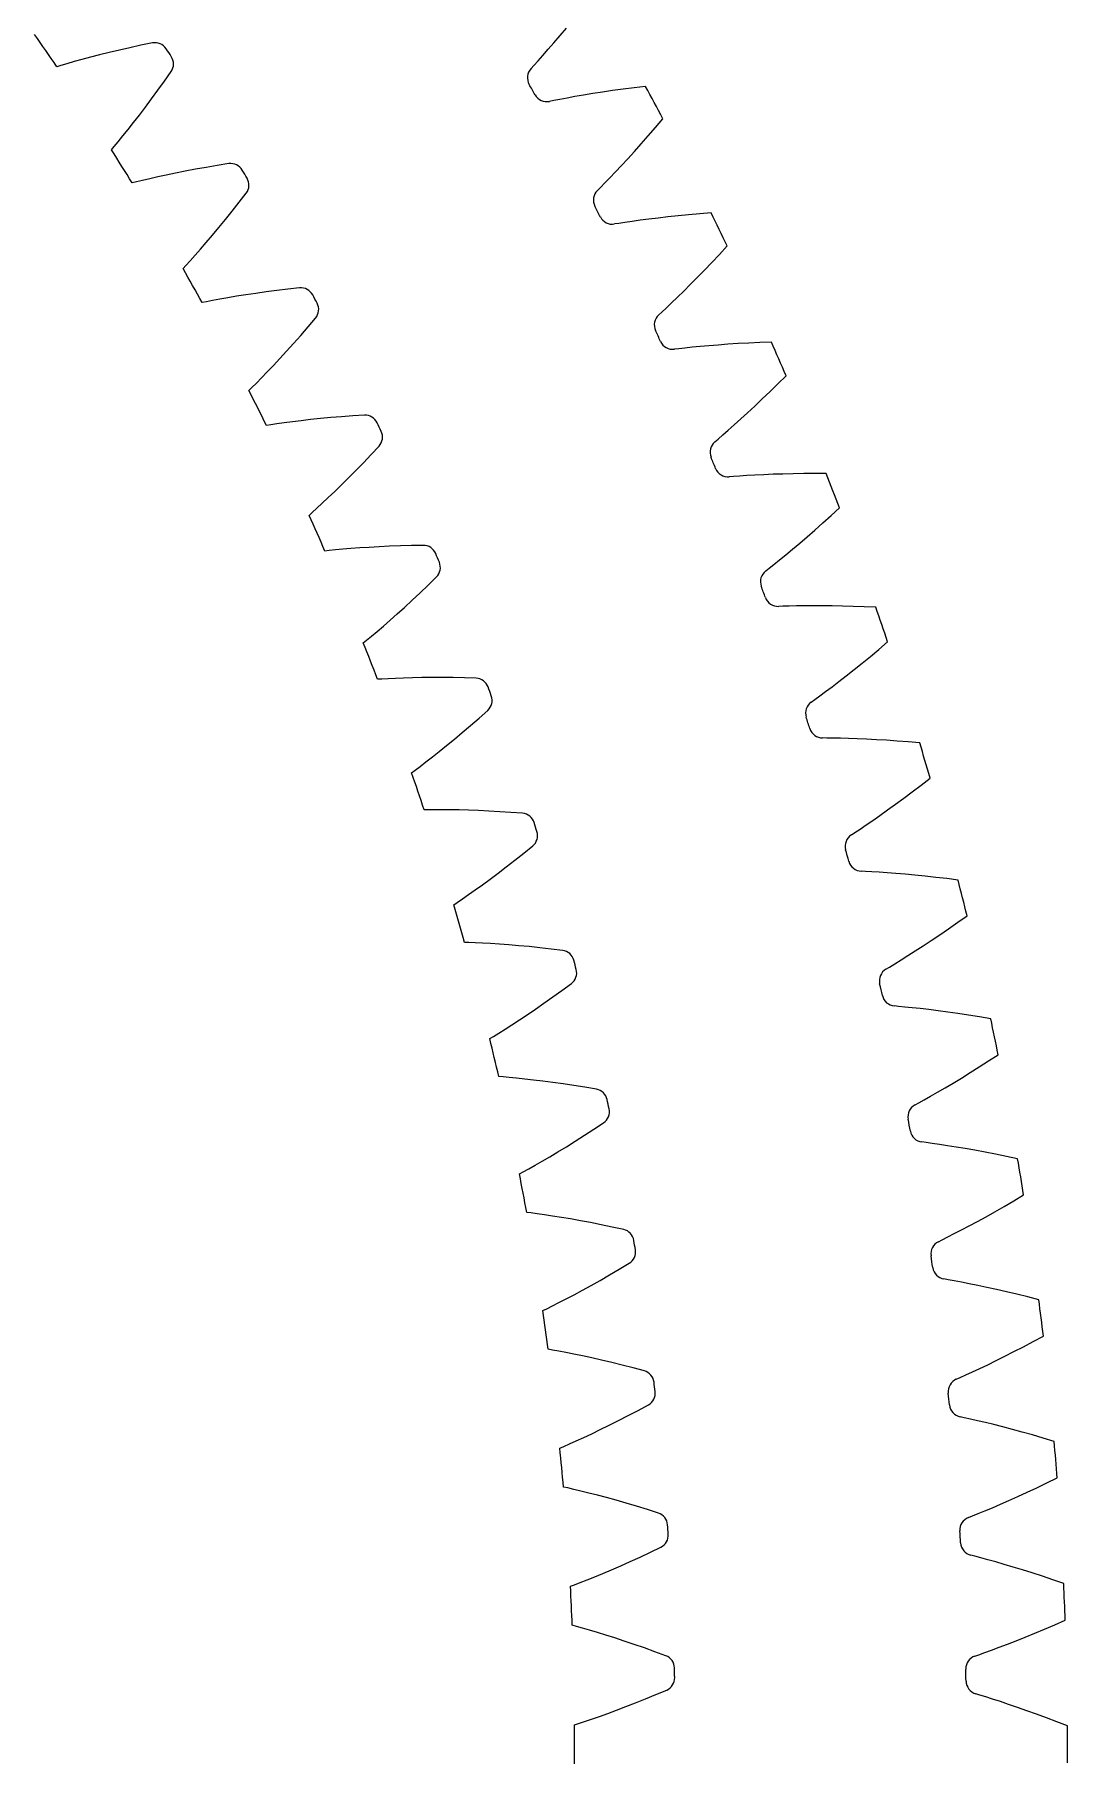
# Model space of a CAD drawing. Header units: millimetres. Extents: x -77 to 78, y -77 to 77.
# Drawn here: x 54.45 to 77.5, y -0.38 to 38.18 of the extents above; entities that cross this region are included whole.
import ezdxf

# ---------------------------------------------------------------- set-up
doc = ezdxf.new("R2010")
doc.units = ezdxf.units.MM

msp = doc.modelspace()

# ---------------------------------------------------------------- linework, layer by layer
at = {"layer": 'thin_ring_external'}
for p, q in [((66.174365, 38.159159), (66.315148, 38.326813)), ((65.792454, 37.718619), (65.911706, 37.853951)), ((65.911706, 37.853951), (66.039518, 38.001239)), ((66.039518, 38.001239), (66.174365, 38.159159)), ((65.527457, 37.423481), (65.59089, 37.494447)), ((65.59089, 37.494447), (65.684095, 37.597393)), ((65.684095, 37.597393), (65.792454, 37.718619)), ((68.083751, 37.025031), (67.829803, 36.994517)), ((66.034193, 36.708088), (65.940639, 36.690554)), ((66.170522, 36.734539), (66.034193, 36.708088)), ((66.330334, 36.764493), (66.170522, 36.734539)), ((66.507855, 36.796464), (66.330334, 36.764493)), ((66.700037, 36.82957), (66.507855, 36.796464)), ((66.904957, 36.863191), (66.700037, 36.82957)), ((67.121278, 36.896851), (66.904957, 36.863191)), ((67.34801, 36.930166), (67.121278, 36.896851)), ((67.584389, 36.962814), (67.34801, 36.930166)), ((67.829803, 36.994517), (67.584389, 36.962814)), ((68.305525, 36.10861), (68.471233, 36.303447)), ((67.985756, 35.742532), (68.143539, 35.921544)), ((68.143539, 35.921544), (68.305525, 36.10861)), ((67.685198, 35.410196), (67.832745, 35.571929)), ((67.832745, 35.571929), (67.985756, 35.742532)), ((67.285522, 34.985707), (67.41023, 35.116029)), ((67.41023, 35.116029), (67.543981, 35.257945)), ((67.543981, 35.257945), (67.685198, 35.410196)), ((67.008633, 34.701698), (67.074925, 34.769999)), ((67.074925, 34.769999), (67.172278, 34.869032)), ((67.172278, 34.869032), (67.285522, 34.985707)), ((67.485571, 33.966103), (67.391376, 33.952425)), ((67.62287, 33.986935), (67.485571, 33.966103)), ((67.783778, 34.010303), (67.62287, 33.986935)), ((67.962462, 34.034959), (67.783778, 34.010303)), ((68.15584, 34.060146), (67.962462, 34.034959)), ((68.361968, 34.085326), (68.15584, 34.060146)), ((68.579488, 34.110077), (68.361968, 34.085326)), ((68.807397, 34.134055), (68.579488, 34.110077)), ((69.044918, 34.156971), (68.807397, 34.134055)), ((69.291426, 34.178572), (69.044918, 34.156971)), ((69.546412, 34.198634), (69.291426, 34.178572)), ((69.560847, 33.093624), (69.730376, 33.273882)), ((69.730376, 33.273882), (69.903943, 33.46175)), ((69.235961, 32.757063), (69.395847, 32.92124)), ((69.395847, 32.92124), (69.560847, 33.093624)), ((68.795085, 32.318893), (68.93455, 32.455199)), ((68.93455, 32.455199), (69.081898, 32.601524)), ((69.081898, 32.601524), (69.235961, 32.757063)), ((68.445857, 31.986921), (68.547193, 32.081874)), ((68.547193, 32.081874), (68.665132, 32.193801)), ((68.665132, 32.193801), (68.795085, 32.318893)), ((68.376816, 31.921399), (68.445857, 31.986921)), ((69.703705, 31.249985), (69.496717, 31.23329)), ((69.922058, 31.265785), (69.703705, 31.249985)), ((70.15076, 31.280387), (69.922058, 31.265785)), ((70.38902, 31.293532), (70.15076, 31.280387)), ((70.636208, 31.304994), (70.38902, 31.293532)), ((70.891802, 31.314571), (70.636208, 31.304994)), ((68.823152, 31.166844), (68.728475, 31.157044)), ((68.961191, 31.182021), (68.823152, 31.166844)), ((69.122922, 31.198763), (68.961191, 31.182021)), ((69.302468, 31.216062), (69.122922, 31.198763)), ((69.496717, 31.23329), (69.302468, 31.216062)), ((71.037645, 30.383045), (71.218779, 30.56363)), ((70.688921, 30.044435), (70.860859, 30.209899)), ((70.860859, 30.209899), (71.037645, 30.383045)), ((70.20888, 29.597726), (70.362111, 29.737878)), ((70.362111, 29.737878), (70.52243, 29.88696)), ((70.52243, 29.88696), (70.688921, 30.044435)), ((69.806522, 29.240618), (69.928957, 29.347609)), ((69.928957, 29.347609), (70.063936, 29.467261)), ((70.063936, 29.467261), (70.20888, 29.597726)), ((69.6297, 29.087273), (69.701373, 29.149906)), ((69.701373, 29.149906), (69.806522, 29.240618)), ((70.044682, 28.31503), (69.949682, 28.309126)), ((70.183227, 28.324528), (70.044682, 28.31503)), ((70.34551, 28.334615), (70.183227, 28.324528)), ((70.525614, 28.344529), (70.34551, 28.334615)), ((70.720408, 28.353767), (70.525614, 28.344529)), ((70.927906, 28.361951), (70.720408, 28.353767)), ((71.146723, 28.368772), (70.927906, 28.361951)), ((71.375832, 28.373972), (71.146723, 28.368772)), ((71.614431, 28.377325), (71.375832, 28.373972)), ((71.861881, 28.378629), (71.614431, 28.377325)), ((72.117653, 28.377704), (71.861881, 28.378629)), ((72.041383, 27.275234), (72.225129, 27.440976)), ((72.225129, 27.440976), (72.413525, 27.613972)), ((71.689981, 26.966462), (71.862798, 27.116968)), ((71.862798, 27.116968), (72.041383, 27.275234)), ((71.214644, 26.565939), (71.364821, 26.690344)), ((71.364821, 26.690344), (71.523677, 26.824087)), ((71.523677, 26.824087), (71.689981, 26.966462)), ((70.765174, 26.2041), (70.839357, 26.263737)), ((70.839357, 26.263737), (70.948142, 26.350056)), ((70.948142, 26.350056), (71.074866, 26.45193)), ((71.074866, 26.45193), (71.214644, 26.565939)), ((71.148101, 25.415471), (71.052939, 25.413472)), ((71.286919, 25.419273), (71.148101, 25.415471)), ((71.449479, 25.422689), (71.286919, 25.419273)), ((71.629839, 25.4252), (71.449479, 25.422689)), ((71.824847, 25.426433), (71.629839, 25.4252)), ((72.032506, 25.426091), (71.824847, 25.426433)), ((72.251419, 25.423924), (72.032506, 25.426091)), ((72.480548, 25.419713), (72.251419, 25.423924)), ((72.719084, 25.413267), (72.480548, 25.419713)), ((72.966379, 25.404411), (72.719084, 25.413267)), ((73.221897, 25.392986), (72.966379, 25.404411)), ((73.10043, 24.294577), (73.290826, 24.452636)), ((73.290826, 24.452636), (73.486164, 24.617751)), ((72.564638, 23.865064), (72.736648, 24.000492)), ((72.736648, 24.000492), (72.915497, 24.143776)), ((72.915497, 24.143776), (73.10043, 24.294577)), ((72.100927, 23.511648), (72.245267, 23.619822)), ((72.245267, 23.619822), (72.400425, 23.737956)), ((72.400425, 23.737956), (72.564638, 23.865064)), ((71.781321, 23.276741), (71.85789, 23.333282)), ((71.85789, 23.333282), (71.970127, 23.415062)), ((71.970127, 23.415062), (72.100927, 23.511648)), ((72.131548, 22.473056), (72.036384, 22.474965)), ((72.270405, 22.471155), (72.131548, 22.473056)), ((72.432969, 22.467895), (72.270405, 22.471155)), ((72.613279, 22.462999), (72.432969, 22.467895)), ((72.808173, 22.456225), (72.613279, 22.462999)), ((73.015643, 22.447357), (72.808173, 22.456225)), ((73.234283, 22.436204), (73.015643, 22.447357)), ((73.463046, 22.42259), (73.234283, 22.436204)), ((73.701116, 22.406357), (73.463046, 22.42259)), ((73.947839, 22.387355), (73.701116, 22.406357)), ((74.202673, 22.36545), (73.947839, 22.387355)), ((73.845245, 21.129873), (74.036212, 21.272954)), ((74.036212, 21.272954), (74.232937, 21.423062)), ((74.232937, 21.423062), (74.43489, 21.580019)), ((73.313946, 20.745541), (73.483239, 20.8658)), ((73.483239, 20.8658), (73.660663, 20.994052)), ((73.660663, 20.994052), (73.845245, 21.129873)), ((72.755254, 20.363482), (72.870754, 20.440585)), ((72.870754, 20.440585), (73.005409, 20.531719)), ((73.005409, 20.531719), (73.154068, 20.633876)), ((73.154068, 20.633876), (73.313946, 20.745541)), ((72.676428, 20.310132), (72.755254, 20.363482)), ((72.993365, 19.492746), (72.898359, 19.49856)), ((73.132027, 19.485145), (72.993365, 19.492746)), ((73.294319, 19.475214), (73.132027, 19.485145)), ((73.474277, 19.46292), (73.294319, 19.475214)), ((73.668729, 19.44815), (73.474277, 19.46292)), ((73.87566, 19.430772), (73.668729, 19.44815)), ((74.093658, 19.410652), (73.87566, 19.430772)), ((74.321668, 19.387658), (74.093658, 19.410652)), ((74.558871, 19.361664), (74.321668, 19.387658)), ((74.804606, 19.33255), (74.558871, 19.361664)), ((75.058326, 19.300201), (74.804606, 19.33255)), ((74.650472, 18.080339), (74.847153, 18.21546)), ((74.847153, 18.21546), (75.049874, 18.357365)), ((75.049874, 18.357365), (75.258101, 18.505898)), ((74.103843, 17.718144), (74.27793, 17.831351)), ((74.27793, 17.831351), (74.46047, 17.952211)), ((74.46047, 17.952211), (74.650472, 18.080339)), ((73.448987, 17.309275), (73.529937, 17.359344)), ((73.529937, 17.359344), (73.648504, 17.43164)), ((73.648504, 17.43164), (73.786787, 17.517169)), ((73.786787, 17.517169), (73.939516, 17.613137)), ((73.939516, 17.613137), (74.103843, 17.718144)), ((73.732098, 16.479566), (73.637412, 16.489276)), ((73.870332, 16.46628), (73.732098, 16.479566)), ((74.032079, 16.449694), (73.870332, 16.46628)), ((74.21138, 16.430022), (74.032079, 16.449694)), ((74.405062, 16.407281), (74.21138, 16.430022)), ((74.611105, 16.381423), (74.405062, 16.407281)), ((74.828093, 16.35237), (74.611105, 16.381423)), ((75.054968, 16.320034), (74.828093, 16.35237)), ((75.290903, 16.284323), (75.054968, 16.320034)), ((75.535235, 16.245145), (75.290903, 16.284323)), ((75.787413, 16.202407), (75.535235, 16.245145)), ((75.329822, 15.000318), (75.531885, 15.12725)), ((75.531885, 15.12725), (75.740261, 15.260713)), ((75.740261, 15.260713), (75.95441, 15.400572)), ((74.600284, 14.562699), (74.768784, 14.66087)), ((74.768784, 14.66087), (74.947372, 14.766835)), ((74.947372, 14.766835), (75.13472, 14.880098)), ((75.13472, 14.880098), (75.329822, 15.000318)), ((74.097694, 14.279231), (74.180631, 14.325934)), ((74.180631, 14.325934), (74.302067, 14.393302)), ((74.302067, 14.393302), (74.443745, 14.473082)), ((74.443745, 14.473082), (74.600284, 14.562699)), ((74.346503, 13.438599), (74.252295, 13.452188)), ((74.484074, 13.419648), (74.346503, 13.438599)), ((74.645005, 13.396436), (74.484074, 13.419648)), ((74.823347, 13.369419), (74.645005, 13.396436)), ((75.015932, 13.338746), (74.823347, 13.369419)), ((75.220739, 13.30445), (75.015932, 13.338746)), ((75.436352, 13.266513), (75.220739, 13.30445)), ((75.661707, 13.224891), (75.436352, 13.266513)), ((75.895978, 13.179524), (75.661707, 13.224891)), ((76.138496, 13.130347), (75.895978, 13.179524)), ((76.388706, 13.077292), (76.138496, 13.130347)), ((75.882149, 11.895003), (76.089253, 12.013532)), ((76.089253, 12.013532), (76.302933, 12.138328)), ((76.302933, 12.138328), (76.522643, 12.269277)), ((75.13526, 11.487704), (75.307648, 11.578875)), ((75.307648, 11.578875), (75.490436, 11.677418)), ((75.490436, 11.677418), (75.682276, 11.782894)), ((75.682276, 11.782894), (75.882149, 11.895003)), ((74.621455, 11.225109), (74.70624, 11.268368)), ((74.70624, 11.268368), (74.830339, 11.330693)), ((74.830339, 11.330693), (74.975173, 11.404589)), ((74.975173, 11.404589), (75.13526, 11.487704)), ((74.835542, 10.374971), (74.741972, 10.392416)), ((74.97222, 10.350388), (74.835542, 10.374971)), ((75.132062, 10.320588), (74.97222, 10.350388)), ((75.309144, 10.286272), (75.132062, 10.320588)), ((75.500307, 10.247719), (75.309144, 10.286272)), ((75.703534, 10.205043), (75.500307, 10.247719)), ((75.917407, 10.158287), (75.703534, 10.205043)), ((76.140864, 10.107447), (75.917407, 10.158287)), ((76.373075, 10.0525), (76.140864, 10.107447)), ((76.613369, 9.993409), (76.373075, 10.0525)), ((76.86119, 9.930126), (76.613369, 9.993409)), ((76.306522, 8.76963), (76.518317, 8.879557)), ((76.518317, 8.879557), (76.73694, 8.995475)), ((76.73694, 8.995475), (76.961841, 9.117293)), ((75.719526, 8.477355), (75.906206, 8.568311)), ((75.906206, 8.568311), (76.102214, 8.665822)), ((76.102214, 8.665822), (76.306522, 8.76963)), ((75.019388, 8.152059), (75.105877, 8.191801)), ((75.105877, 8.191801), (75.232431, 8.248978)), ((75.232431, 8.248978), (75.380176, 8.316866)), ((75.380176, 8.316866), (75.54354, 8.393338)), ((75.54354, 8.393338), (75.719526, 8.477355)), ((75.198392, 7.293848), (75.105617, 7.31512)), ((75.333945, 7.263675), (75.198392, 7.293848)), ((75.492429, 7.227338), (75.333945, 7.263675)), ((75.667953, 7.185781), (75.492429, 7.227338)), ((75.857372, 7.139411), (75.667953, 7.185781)), ((76.058676, 7.088429), (75.857372, 7.139411)), ((76.270449, 7.032931), (76.058676, 7.088429)), ((76.49163, 6.97296), (76.270449, 7.032931)), ((76.721389, 6.908526), (76.49163, 6.97296)), ((76.959055, 6.839619), (76.721389, 6.908526)), ((77.204069, 6.766215), (76.959055, 6.839619)), ((76.818354, 5.730609), (77.041551, 5.837453)), ((77.041551, 5.837453), (77.271264, 5.949936)), ((76.003724, 5.36154), (76.193981, 5.444755)), ((76.193981, 5.444755), (76.393827, 5.534137)), ((76.393827, 5.534137), (76.602224, 5.62947)), ((76.602224, 5.62947), (76.818354, 5.730609)), ((75.290821, 5.065263), (75.378869, 5.10142)), ((75.378869, 5.10142), (75.507663, 5.153354)), ((75.507663, 5.153354), (75.658071, 5.215118)), ((75.658071, 5.215118), (75.824437, 5.284819)), ((75.824437, 5.284819), (76.003724, 5.36154)), ((75.434441, 4.200426), (75.342617, 4.225489)), ((75.568641, 4.164714), (75.434441, 4.200426)), ((75.725499, 4.121901), (75.568641, 4.164714)), ((75.899169, 4.073172), (75.725499, 4.121901)), ((76.086525, 4.019065), (75.899169, 4.073172)), ((76.285566, 3.959861), (76.086525, 4.019065)), ((76.494882, 3.895716), (76.285566, 3.959861)), ((76.713414, 3.826715), (76.494882, 3.895716)), ((76.940334, 3.752903), (76.713414, 3.826715)), ((77.17497, 3.674296), (76.940334, 3.752903)), ((77.416765, 3.590895), (77.17497, 3.674296)), ((77.216254, 2.669589), (77.450391, 2.772545)), ((76.353275, 2.312019), (76.556623, 2.393121)), ((76.556623, 2.393121), (76.768758, 2.479817)), ((76.768758, 2.479817), (76.988857, 2.571997)), ((76.988857, 2.571997), (77.216254, 2.669589)), ((75.435297, 1.969926), (75.524755, 2.002437)), ((75.524755, 2.002437), (75.655573, 2.04904)), ((75.655573, 2.04904), (75.80839, 2.104577)), ((75.80839, 2.104577), (75.977477, 2.167389)), ((75.977477, 2.167389), (76.159762, 2.236685)), ((76.159762, 2.236685), (76.353275, 2.312019)), ((75.54329, 1.099922), (75.452572, 1.128734)), ((75.67591, 1.058729), (75.54329, 1.099922)), ((75.830878, 1.009513), (75.67591, 1.058729)), ((76.002402, 0.953696), (75.830878, 1.009513)), ((76.187378, 0.891943), (76.002402, 0.953696)), ((76.383821, 0.824616), (76.187378, 0.891943)), ((76.590326, 0.751931), (76.383821, 0.824616)), ((76.805842, 0.674017), (76.590326, 0.751931)), ((77.02954, 0.590951), (76.805842, 0.674017)), ((77.260752, 0.502778), (77.02954, 0.590951)), ((77.498918, 0.40952), (77.260752, 0.502778))]:
    msp.add_line(p, q, dxfattribs=at)
for centre, radius, start, end in [((65.746424, 37.218412), 0.3, 136.877135, 209.513779), ((0, 0), 75.25, 29.309751, 29.513779), ((0, 0), 77.5, 27.932534, 28.538054), ((65.87854, 36.984056), 0.3, 209.309751, 281.946394), ((67.218996, 34.487811), 0.3, 134.524194, 207.160837), ((0, 0), 75.25, 26.95681, 27.160837), ((67.341379, 34.248229), 0.3, 206.95681, 279.593453), ((0, 0), 77.5, 25.579593, 26.185113), ((68.578221, 31.699056), 0.3, 132.171253, 204.807896), ((0, 0), 75.25, 24.603868, 24.807896), ((68.690664, 31.454652), 0.3, 204.603868, 277.240512), ((0, 0), 77.5, 23.226652, 23.832172), ((69.821807, 28.85685), 0.3, 129.818312, 202.454955), ((0, 0), 75.25, 22.250927, 22.454955), ((69.924122, 28.608035), 0.3, 202.250927, 274.88757), ((0, 0), 77.5, 20.873711, 21.47923), ((70.947658, 25.965984), 0.3, 127.465371, 200.102014), ((0, 0), 75.25, 19.897986, 20.102014), ((71.039672, 25.713178), 0.3, 199.897986, 272.534629), ((0, 0), 77.5, 18.52077, 19.126289), ((71.953875, 23.031333), 0.3, 125.11243, 197.749073), ((0, 0), 75.25, 17.545045, 17.749073), ((72.035433, 22.774963), 0.3, 197.545045, 270.181688), ((0, 0), 77.5, 16.167828, 16.773348), ((72.838762, 20.057847), 0.3, 122.759488, 195.396132), ((0, 0), 75.25, 15.192104, 15.396132), ((72.909725, 19.798344), 0.3, 195.192104, 267.828747), ((0, 0), 77.5, 13.814887, 14.420407), ((73.600826, 17.050538), 0.3, 120.406547, 193.04319), ((0, 0), 75.25, 12.839163, 13.04319), ((73.661076, 16.788341), 0.3, 192.839163, 265.475806), ((0, 0), 77.5, 11.461946, 12.067466), ((74.238783, 14.014479), 0.3, 118.053606, 190.690249), ((0, 0), 75.25, 10.486221, 10.690249), ((74.288217, 13.750029), 0.3, 190.486221, 263.122865), ((0, 0), 77.5, 9.109005, 9.714524), ((74.751556, 10.954788), 0.3, 115.700665, 188.337308), ((0, 0), 75.25, 8.13328, 8.337308), ((74.790092, 10.688532), 0.3, 188.13328, 260.769923), ((0, 0), 77.5, 6.756064, 7.361583), ((75.138281, 7.876624), 0.3, 113.347724, 185.984367), ((0, 0), 75.25, 5.780339, 5.984367), ((75.165853, 7.609011), 0.3, 185.780339, 258.416982), ((0, 0), 77.5, 4.403123, 5.008642), ((75.398306, 4.785179), 0.3, 110.994782, 183.631426), ((0, 0), 75.25, 3.427398, 3.631426), ((75.414868, 4.516659), 0.3, 183.427398, 256.064041), ((0, 0), 77.5, 2.050181, 2.655701), ((75.531192, 1.685665), 0.3, 108.641841, 181.278485), ((0, 0), 75.25, 1.074457, 1.278485), ((75.536716, 1.416691), 0.3, 181.074457, 253.7111), ((0, 0), 77.5, 359.69724, 0.30276)]:
    msp.add_arc(centre, radius, start, end, dxfattribs=at)
at = {"layer": 'thin_ring_internal'}
for p, q in [((56.339014, 37.83667), (56.112864, 37.783076)), ((56.575132, 37.890181), (56.339014, 37.83667)), ((56.820633, 37.943254), (56.575132, 37.890181)), ((57.074585, 37.996262), (56.820633, 37.943254)), ((55.033545, 37.493078), (54.94163, 37.465548)), ((55.16841, 37.532619), (55.033545, 37.493078)), ((55.326696, 37.577765), (55.16841, 37.532619)), ((55.502753, 37.626426), (55.326696, 37.577765)), ((55.693613, 37.677387), (55.502753, 37.626426)), ((55.897413, 37.729814), (55.693613, 37.677387)), ((56.112864, 37.783076), (55.897413, 37.729814)), ((57.19964, 36.940663), (57.34561, 37.145065)), ((57.34561, 37.145065), (57.494868, 37.357253)), ((56.918199, 36.558623), (57.056984, 36.745051)), ((57.056984, 36.745051), (57.19964, 36.940663)), ((56.655097, 36.215522), (56.783957, 36.381889)), ((56.783957, 36.381889), (56.918199, 36.558623)), ((56.314146, 35.790611), (56.418294, 35.918071)), ((56.418294, 35.918071), (56.532708, 36.060456)), ((56.532708, 36.060456), (56.655097, 36.215522)), ((56.162737, 35.608944), (56.224422, 35.682437)), ((56.224422, 35.682437), (56.314146, 35.790611)), ((57.809969, 35.131492), (57.592274, 35.088312)), ((58.038368, 35.174507), (57.809969, 35.131492)), ((58.27672, 35.216975), (58.038368, 35.174507)), ((58.524424, 35.258568), (58.27672, 35.216975)), ((58.780568, 35.299703), (58.524424, 35.258568)), ((56.718327, 34.892024), (56.625231, 34.8688)), ((56.854885, 34.925248), (56.718327, 34.892024)), ((57.015101, 34.962981), (56.854885, 34.925248)), ((57.193231, 35.003398), (57.015101, 34.962981)), ((57.386255, 35.045424), (57.193231, 35.003398)), ((57.592274, 35.088312), (57.386255, 35.045424)), ((58.856375, 34.23943), (59.011697, 34.436819)), ((59.011697, 34.436819), (59.170666, 34.641832)), ((58.557464, 33.870898), (58.704772, 34.050666)), ((58.704772, 34.050666), (58.856375, 34.23943)), ((58.278684, 33.540408), (58.415145, 33.7006)), ((58.415145, 33.7006), (58.557464, 33.870898)), ((57.918334, 33.131821), (58.028299, 33.254297)), ((58.028299, 33.254297), (58.149213, 33.391205)), ((58.149213, 33.391205), (58.278684, 33.540408)), ((57.758637, 32.957395), (57.823673, 33.027939)), ((57.823673, 33.027939), (57.918334, 33.131821)), ((59.381871, 32.403822), (59.162402, 32.370817)), ((59.612024, 32.436164), (59.381871, 32.403822)), ((59.852093, 32.467496), (59.612024, 32.436164)), ((60.101465, 32.49752), (59.852093, 32.467496)), ((60.359245, 32.526694), (60.101465, 32.49752)), ((58.280269, 32.215402), (58.186194, 32.196535)), ((58.418226, 32.242237), (58.280269, 32.215402)), ((58.580024, 32.272475), (58.418226, 32.242237)), ((58.759841, 32.30456), (58.580024, 32.272475)), ((58.954611, 32.33756), (58.759841, 32.30456)), ((59.162402, 32.370817), (58.954611, 32.33756)), ((60.38564, 31.464041), (60.549977, 31.65399)), ((60.549977, 31.65399), (60.718312, 31.851386)), ((60.069907, 31.109815), (60.225419, 31.282535)), ((60.225419, 31.282535), (60.38564, 31.464041)), ((59.776053, 30.792654), (59.919819, 30.946323)), ((59.919819, 30.946323), (60.069907, 31.109815)), ((59.397083, 30.401274), (59.512628, 30.518502)), ((59.512628, 30.518502), (59.63978, 30.649635)), ((59.63978, 30.649635), (59.776053, 30.792654)), ((59.229444, 30.234467), (59.297692, 30.301909)), ((59.297692, 30.301909), (59.397083, 30.401274)), ((59.71599, 29.469009), (59.621138, 29.454539)), ((59.855045, 29.489396), (59.71599, 29.469009)), ((60.018075, 29.512073), (59.855045, 29.489396)), ((60.19919, 29.535758), (60.018075, 29.512073)), ((60.395285, 29.559661), (60.19919, 29.535758)), ((60.604398, 29.583214), (60.395285, 29.559661)), ((60.825165, 29.605972), (60.604398, 29.583214)), ((61.056574, 29.627571), (60.825165, 29.605972)), ((61.297841, 29.6477), (61.056574, 29.627571)), ((61.548339, 29.666089), (61.297841, 29.6477)), ((61.807197, 29.683238), (61.548339, 29.666089)), ((61.95712, 28.802606), (62.134457, 28.991956)), ((61.615632, 28.446653), (61.784123, 28.620508)), ((61.784123, 28.620508), (61.95712, 28.802606)), ((61.29472, 28.125024), (61.452252, 28.281355)), ((61.452252, 28.281355), (61.615632, 28.446653)), ((60.868065, 27.71661), (61.001181, 27.841686)), ((61.001181, 27.841686), (61.14396, 27.978209)), ((61.14396, 27.978209), (61.29472, 28.125024)), ((60.571973, 27.446058), (60.643285, 27.510251)), ((60.643285, 27.510251), (60.747191, 27.604885)), ((60.747191, 27.604885), (60.868065, 27.71661)), ((61.022379, 26.658792), (60.926957, 26.648751)), ((61.162232, 26.672687), (61.022379, 26.658792)), ((61.326141, 26.687755), (61.162232, 26.672687)), ((61.508162, 26.702988), (61.326141, 26.687755)), ((61.705156, 26.717741), (61.508162, 26.702988)), ((61.915139, 26.73154), (61.705156, 26.717741)), ((62.136725, 26.744002), (61.915139, 26.73154)), ((62.368888, 26.754812), (62.136725, 26.744002)), ((62.61083, 26.763694), (62.368888, 26.754812)), ((62.861913, 26.770408), (62.61083, 26.763694)), ((63.121289, 26.775495), (62.861913, 26.770408)), ((63.048796, 25.71499), (63.230078, 25.888841)), ((63.230078, 25.888841), (63.416032, 26.069736)), ((62.701505, 25.391644), (62.872398, 25.549162)), ((62.872398, 25.549162), (63.048796, 25.71499)), ((62.230466, 24.973437), (62.379443, 25.10317)), ((62.379443, 25.10317), (62.53687, 25.242811)), ((62.53687, 25.242811), (62.701505, 25.391644)), ((61.857538, 24.659013), (61.965735, 24.74871)), ((61.965735, 24.74871), (62.091675, 24.85469)), ((62.091675, 24.85469), (62.230466, 24.973437)), ((61.783317, 24.598207), (61.857538, 24.659013)), ((62.196607, 23.790838), (62.100821, 23.785247)), ((62.336956, 23.798212), (62.196607, 23.790838)), ((62.501387, 23.805638), (62.336956, 23.798212)), ((62.68392, 23.812385), (62.501387, 23.805638)), ((62.881388, 23.817957), (62.68392, 23.812385)), ((63.091785, 23.821971), (62.881388, 23.817957)), ((63.313711, 23.824111), (63.091785, 23.821971)), ((63.546125, 23.824107), (63.313711, 23.824111)), ((63.788219, 23.821723), (63.546125, 23.824107)), ((64.039342, 23.816749), (63.788219, 23.821723)), ((64.298674, 23.809763), (64.039342, 23.816749)), ((64.176919, 22.753778), (64.366093, 22.919007)), ((64.366093, 22.919007), (64.560262, 23.091054)), ((63.643579, 22.305929), (63.81496, 22.446941)), ((63.81496, 22.446941), (63.992997, 22.596337)), ((63.992997, 22.596337), (64.176919, 22.753778)), ((63.180809, 21.938941), (63.324975, 22.051102)), ((63.324975, 22.051102), (63.479826, 22.173763)), ((63.479826, 22.173763), (63.643579, 22.305929)), ((62.860851, 21.697082), (62.937821, 21.754369)), ((62.937821, 21.754369), (63.050074, 21.838935)), ((63.050074, 21.838935), (63.180809, 21.938941)), ((63.236131, 20.871359), (63.140189, 20.87023)), ((63.376671, 20.872195), (63.236131, 20.871359)), ((63.54127, 20.871962), (63.376671, 20.872195)), ((63.723919, 20.87021), (63.54127, 20.871962)), ((63.921432, 20.866589), (63.723919, 20.87021)), ((64.131788, 20.86081), (63.921432, 20.866589)), ((64.353574, 20.852622), (64.131788, 20.86081)), ((64.585736, 20.841805), (64.353574, 20.852622)), ((64.827457, 20.82816), (64.585736, 20.841805)), ((65.078076, 20.811508), (64.827457, 20.82816)), ((65.336802, 20.792464), (65.078076, 20.811508)), ((65.362706, 19.899536), (65.564669, 20.062363)), ((64.975002, 19.594574), (65.166049, 19.743287)), ((65.166049, 19.743287), (65.362706, 19.899536)), ((64.442725, 19.196333), (64.612451, 19.320737)), ((64.612451, 19.320737), (64.790206, 19.453623)), ((64.790206, 19.453623), (64.975002, 19.594574)), ((63.997861, 18.881861), (64.133108, 18.975677)), ((64.133108, 18.975677), (64.282335, 19.081009)), ((64.282335, 19.081009), (64.442725, 19.196333)), ((63.802244, 18.748966), (63.881796, 18.802609)), ((63.881796, 18.802609), (63.997861, 18.881861)), ((64.1387, 17.906677), (64.042809, 17.910013)), ((64.279126, 17.900973), (64.1387, 17.906677)), ((64.443536, 17.893083), (64.279126, 17.900973)), ((64.625906, 17.882834), (64.443536, 17.893083)), ((64.823037, 17.870028), (64.625906, 17.882834)), ((65.032896, 17.854468), (64.823037, 17.870028)), ((65.254061, 17.835971), (65.032896, 17.854468)), ((65.485468, 17.814364), (65.254061, 17.835971)), ((65.726292, 17.789488), (65.485468, 17.814364)), ((65.975866, 17.761193), (65.726292, 17.789488)), ((66.233425, 17.730133), (65.975866, 17.761193)), ((66.217757, 16.836967), (66.427077, 16.990221)), ((65.816284, 16.550373), (66.014044, 16.690037)), ((66.014044, 16.690037), (66.217757, 16.836967)), ((65.266056, 16.177327), (65.441386, 16.2937)), ((65.441386, 16.2937), (65.625132, 16.418172)), ((65.625132, 16.418172), (65.816284, 16.550373)), ((64.687416, 15.810128), (64.807043, 15.883894)), ((64.807043, 15.883894), (64.946508, 15.971315)), ((64.946508, 15.971315), (65.100474, 16.069591)), ((65.100474, 16.069591), (65.266056, 16.177327)), ((64.605454, 15.760243), (64.687416, 15.810128)), ((64.902359, 14.903213), (64.806727, 14.911007)), ((65.042368, 14.890982), (64.902359, 14.903213)), ((65.206232, 14.875451), (65.042368, 14.890982)), ((65.387928, 14.856729), (65.206232, 14.875451)), ((65.584249, 14.834765), (65.387928, 14.856729)), ((65.793158, 14.809458), (65.584249, 14.834765)), ((66.013222, 14.780691), (65.793158, 14.809458)), ((66.243374, 14.748341), (66.013222, 14.780691)), ((66.48278, 14.712288), (66.243374, 14.748341)), ((66.730766, 14.672412), (66.48278, 14.712288)), ((66.986602, 14.629402), (66.730766, 14.672412)), ((66.515024, 13.470327), (66.719068, 13.600639)), ((66.719068, 13.600639), (66.929396, 13.737932)), ((66.929396, 13.737932), (67.14562, 13.881282)), ((65.777621, 13.023369), (65.948036, 13.123285)), ((65.948036, 13.123285), (66.12859, 13.231375)), ((66.12859, 13.231375), (66.317928, 13.347163)), ((66.317928, 13.347163), (66.515024, 13.470327)), ((65.268744, 12.737388), (65.352938, 12.783405)), ((65.352938, 12.783405), (65.475867, 12.851525)), ((65.475867, 12.851525), (65.619248, 12.932364)), ((65.619248, 12.932364), (65.777621, 13.023369)), ((65.525453, 11.867472), (65.430288, 11.879707)), ((65.664742, 11.84874), (65.525453, 11.867472)), ((65.827706, 11.825602), (65.664742, 11.84874)), ((66.008334, 11.798447), (65.827706, 11.825602)), ((66.203421, 11.767373), (66.008334, 11.798447)), ((66.410926, 11.732374), (66.203421, 11.767373)), ((66.629413, 11.693399), (66.410926, 11.732374)), ((66.857811, 11.650377), (66.629413, 11.693399)), ((67.09528, 11.603224), (66.857811, 11.650377)), ((67.341143, 11.551854), (67.09528, 11.603224)), ((67.5947, 11.496987), (67.341143, 11.551854)), ((67.069707, 10.361108), (67.279592, 10.481786)), ((67.279592, 10.481786), (67.49608, 10.609145)), ((67.49608, 10.609145), (67.718739, 10.742279)), ((66.312307, 9.948942), (66.487186, 10.040821)), ((66.487186, 10.040821), (66.672573, 10.140393)), ((66.672573, 10.140393), (66.867094, 10.247247)), ((66.867094, 10.247247), (67.069707, 10.361108)), ((65.790676, 9.686946), (65.87692, 9.728996)), ((65.87692, 9.728996), (66.002886, 9.791323)), ((66.002886, 9.791323), (66.149872, 9.865403)), ((66.149872, 9.865403), (66.312307, 9.948942)), ((66.006634, 8.806029), (65.912141, 8.822678)), ((66.1449, 8.780837), (66.006634, 8.806029)), ((66.306612, 8.750142), (66.1449, 8.780837)), ((66.485781, 8.714612), (66.306612, 8.750142)), ((66.679211, 8.674495), (66.485781, 8.714612)), ((66.884862, 8.62988), (66.679211, 8.674495)), ((67.1013, 8.580783), (66.884862, 8.62988)), ((67.327449, 8.52718), (67.1013, 8.580783)), ((67.562467, 8.46903), (67.327449, 8.52718)), ((67.805673, 8.406277), (67.562467, 8.46903)), ((68.056404, 8.339673), (67.805673, 8.406277)), ((67.479132, 7.229449), (67.694404, 7.340231)), ((67.694404, 7.340231), (67.916583, 7.45738)), ((67.916583, 7.45738), (68.145195, 7.580011)), ((66.88234, 6.936611), (67.072159, 7.02745)), ((67.072159, 7.02745), (67.27144, 7.125138)), ((67.27144, 7.125138), (67.479132, 7.229449)), ((66.17012, 6.615524), (66.258227, 6.653516)), ((66.258227, 6.653516), (66.386956, 6.709916)), ((66.386956, 6.709916), (66.53723, 6.777077)), ((66.53723, 6.777077), (66.703376, 6.852968)), ((66.703376, 6.852968), (66.88234, 6.936611)), ((66.34486, 5.725513), (66.251244, 5.746541)), ((66.481804, 5.693916), (66.34486, 5.725513)), ((66.641913, 5.65573), (66.481804, 5.693916)), ((66.819234, 5.611904), (66.641913, 5.65573)), ((67.010588, 5.562831), (66.819234, 5.611904)), ((67.213941, 5.508696), (67.010588, 5.562831)), ((67.42786, 5.449582), (67.213941, 5.508696)), ((67.65127, 5.385516), (67.42786, 5.449582)), ((67.883328, 5.316494), (67.65127, 5.385516)), ((68.123352, 5.242494), (67.883328, 5.316494)), ((68.370712, 5.164297), (68.123352, 5.242494)), ((67.962605, 4.182779), (68.189994, 4.289464)), ((68.189994, 4.289464), (68.424064, 4.401326)), ((67.132642, 3.817378), (67.326482, 3.899287)), ((67.326482, 3.899287), (67.530092, 3.987598)), ((67.530092, 3.987598), (67.742412, 4.082133)), ((67.742412, 4.082133), (67.962605, 4.182779)), ((66.406255, 3.529775), (66.496034, 3.563627)), ((66.496034, 3.563627), (66.627247, 3.613976)), ((66.627247, 3.613976), (66.780484, 3.674072)), ((66.780484, 3.674072), (66.94998, 3.742151)), ((66.94998, 3.742151), (67.132642, 3.817378)), ((66.539397, 2.632598), (66.44686, 2.657958)), ((66.674723, 2.594663), (66.539397, 2.632598)), ((66.832881, 2.54907), (66.674723, 2.594663)), ((67.007972, 2.497041), (66.832881, 2.54907)), ((67.196836, 2.439118), (67.007972, 2.497041)), ((67.39745, 2.375581), (67.196836, 2.439118)), ((67.608387, 2.306578), (67.39745, 2.375581)), ((67.828574, 2.232187), (67.608387, 2.306578)), ((68.05717, 2.152444), (67.828574, 2.232187)), ((68.293491, 2.067356), (68.05717, 2.152444)), ((68.536945, 1.977735), (68.293491, 2.067356)), ((68.315721, 1.112258), (68.554742, 1.213109)), ((67.434991, 0.762679), (67.642489, 0.841421)), ((67.642489, 0.841421), (67.858977, 0.925976)), ((67.858977, 0.925976), (68.083615, 1.016268)), ((68.083615, 1.016268), (68.315721, 1.112258)), ((66.498568, 0.436381), (66.589825, 0.466019)), ((66.589825, 0.466019), (66.723239, 0.510209)), ((66.723239, 0.510209), (66.879105, 0.563111)), ((66.879105, 0.563111), (67.051585, 0.62323)), ((67.051585, 0.62323), (67.23755, 0.689877)), ((67.23755, 0.689877), (67.434991, 0.762679))]:
    msp.add_line(p, q, dxfattribs=at)
for centre, radius, start, end in [((0, 0), 66.5, 34.290682, 35.042651), ((57.131308, 37.701673), 0.3, 33.421325, 100.898807), ((0, 0), 68.75, 33.245341, 33.421325), ((57.246839, 37.526017), 0.3, 325.767859, 33.245341), ((0, 0), 66.5, 31.624016, 32.375984), ((58.823523, 35.002795), 0.3, 30.754659, 98.232141), ((0, 0), 68.75, 30.578675, 30.754659), ((58.930756, 34.821954), 0.3, 323.101193, 30.578675), ((0, 0), 66.5, 28.957349, 29.709318), ((60.38834, 32.228108), 0.3, 28.087992, 95.565474), ((0, 0), 68.75, 27.912008, 28.087992), ((60.487043, 32.042473), 0.3, 320.434526, 27.912008), ((0, 0), 66.5, 26.290682, 27.042651), ((61.822369, 29.383622), 0.3, 25.421325, 92.898807), ((0, 0), 68.75, 25.245341, 25.421325), ((61.912329, 29.193596), 0.3, 317.767859, 25.245341), ((0, 0), 66.5, 23.624016, 24.375984), ((63.122504, 26.475498), 0.3, 22.754659, 90.232141), ((0, 0), 68.75, 22.578675, 22.754659), ((63.203526, 26.281493), 0.3, 315.101193, 22.578675), ((0, 0), 66.5, 20.957349, 21.709318), ((64.28593, 23.510034), 0.3, 20.087992, 87.565474), ((0, 0), 68.75, 19.912008, 20.087992), ((64.357838, 23.312469), 0.3, 312.434526, 19.912008), ((0, 0), 66.5, 18.290682, 19.042651), ((65.310127, 20.493652), 0.3, 17.421325, 84.898807), ((0, 0), 68.75, 17.245341, 17.421325), ((65.372765, 20.292956), 0.3, 309.767859, 17.245341), ((0, 0), 66.5, 15.624016, 16.375984), ((66.192877, 17.432885), 0.3, 14.754659, 82.232141), ((0, 0), 68.75, 14.578675, 14.754659), ((66.24611, 17.229492), 0.3, 307.101193, 14.578675), ((0, 0), 66.5, 12.957349, 13.709318), ((66.932268, 14.334363), 0.3, 12.087992, 79.565474), ((0, 0), 68.75, 11.912008, 12.087992), ((66.97598, 14.128714), 0.3, 304.434526, 11.912008), ((0, 0), 66.5, 10.290682, 11.042651), ((67.526699, 11.204796), 0.3, 9.421325, 76.898807), ((0, 0), 68.75, 9.245341, 9.421325), ((67.560796, 10.997335), 0.3, 301.767859, 9.245341), ((0, 0), 66.5, 7.624016, 8.375984), ((67.974881, 8.050962), 0.3, 6.754659, 74.232141), ((67.999289, 7.842139), 0.3, 299.101193, 6.578675), ((0, 0), 68.75, 6.578675, 6.754659), ((0, 0), 66.5, 4.957349, 5.709318), ((68.275846, 4.879691), 0.3, 4.087992, 71.565474), ((68.290512, 4.669959), 0.3, 296.434526, 3.912008), ((0, 0), 68.75, 3.912008, 4.087992), ((0, 0), 66.5, 2.290682, 3.042651), ((68.42894, 1.697852), 0.3, 1.421325, 68.898807), ((0, 0), 68.75, 1.245341, 1.421325), ((68.433832, 1.487665), 0.3, 293.767859, 1.245341), ((0, 0), 66.5, 359.624016, 0.375984)]:
    msp.add_arc(centre, radius, start, end, dxfattribs=at)

doc.saveas('drawing.dxf')
